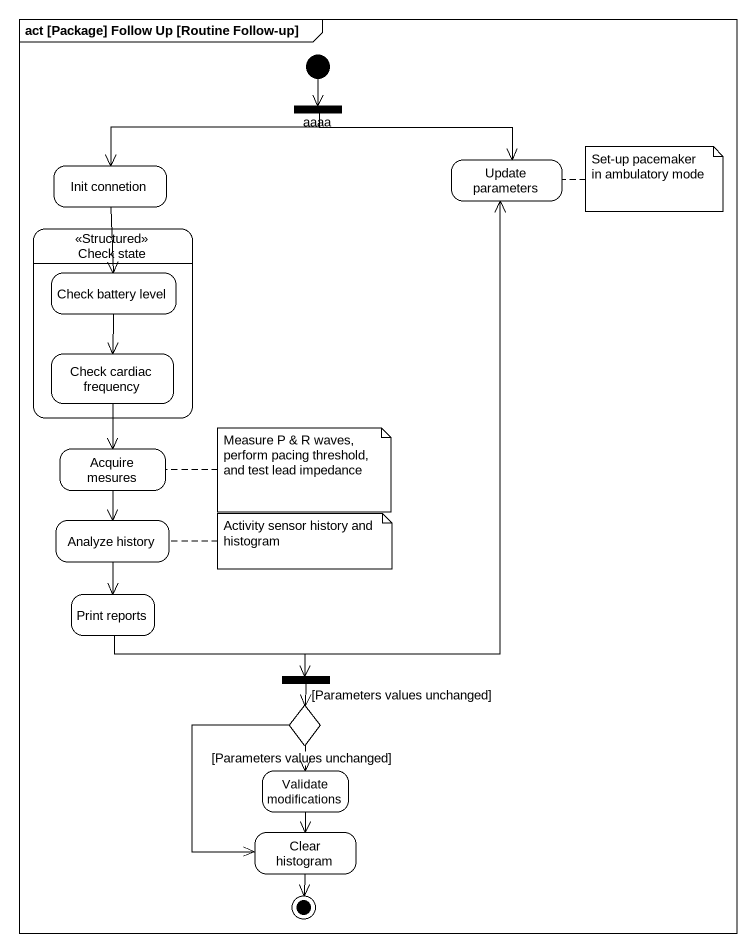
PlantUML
@startuml
mainframe act [Package] Follow Up [Routine Follow-up]
hide empty description
state aaaa <<fork>>
state "Init connetion" as Init_connetion
state "Update parameters" as Update_parameters
state "Check state" as Check_state <<Structured>> {
  state "Check battery level" as Check_battery_level
  state "Check cardiac frequency" as Check_cardiac_frequency
}
state "Acquire mesures" as Acquire_mesures
state "Analyze history" as Analyze_history
state "Print reports" as Print_reports
state fork1 <<fork>>
state choice1 <<choice>>
state "Validate modifications" as Validate_modifications
state "Clear histogram" as Clear_histogram
[*] --> aaaa
aaaa -left-> Init_connetion
aaaa -right-> Update_parameters
Init_connetion --> Check_battery_level
Check_battery_level --> Check_cardiac_frequency
Check_cardiac_frequency --> Acquire_mesures
Acquire_mesures --> Analyze_history
Analyze_history --> Print_reports
Print_reports -up-> Update_parameters
Print_reports -right-> fork1
fork1 --> choice1 : [Parameters values unchanged]
choice1 --> Validate_modifications : [Parameters values unchanged]
choice1 --> Clear_histogram
Validate_modifications --> Clear_histogram
Clear_histogram --> [*]
note right of Update_parameters : Set-up pacemaker in ambulatory mode
note right of Acquire_mesures : Measure P & R waves, perform pacing threshold, and test lead impedance
note right of Analyze_history : Activity sensor history and histogram
@enduml
